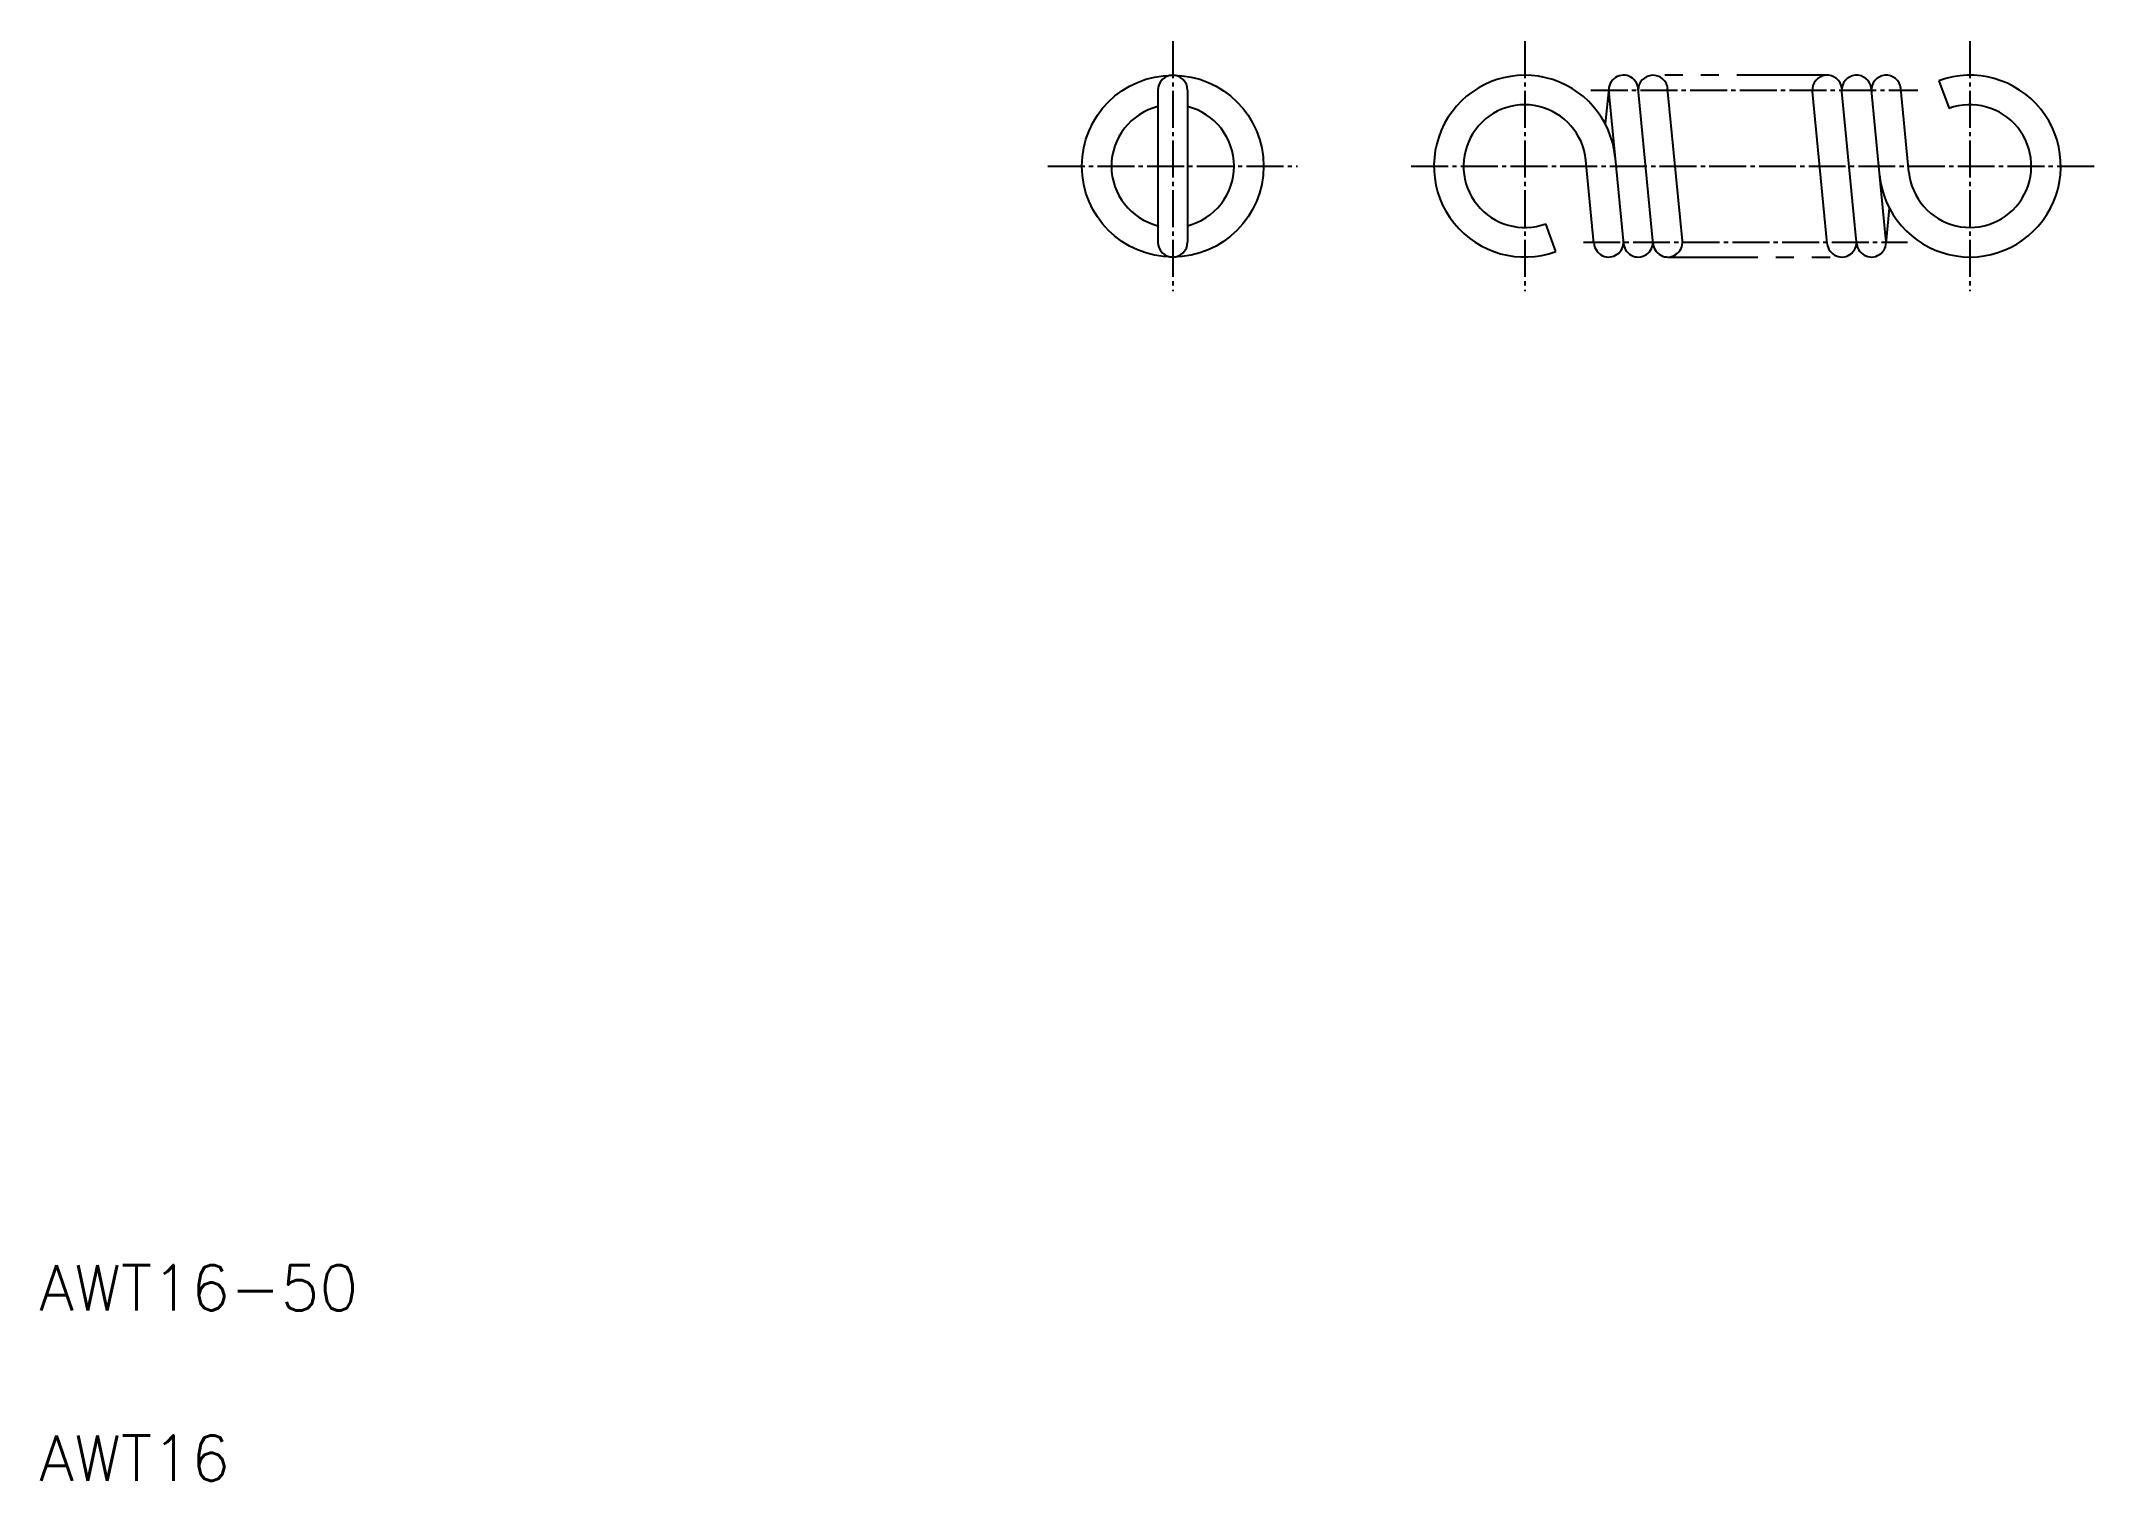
# Model space of a CAD drawing. Extents: x 10 to 191, y 10 to 137.
import ezdxf

# ---------------------------------------------------------------- set-up
doc = ezdxf.new("R2010")
doc.units = 0
doc.header["$LTSCALE"] = 0.25
doc.linetypes.add('CENTER', pattern=[17.5, 13, -1.5, 1.5, -1.5])
doc.linetypes.add('PHANTOM', pattern=[63.5, 31.75, -6.35, 6.35, -6.35, 6.35, -6.35])
doc.layers.get('0').update_dxf_attribs({"linetype": 'CONTINUOUS'})
doc.layers.add('CENTER', color=1, linetype='CENTER')
doc.styles.get("Standard").update_dxf_attribs({"font": 'txt', "bigfont": 'BIGFONT'})

msp = doc.modelspace()

# ---------------------------------------------------------------- linework, layer by layer
for p, q in [((108.52, 132.42), (108.52, 119.02)), ((111.12, 132.42), (111.12, 119.02)), ((148.21, 132.55), (147.91, 129.44)), ((149.5, 119.15), (148.24, 132.12)), ((152.1, 119.15), (150.8, 132.55)), ((154.7, 119.15), (153.4, 132.55)), ((167.45, 118.9), (166.15, 132.3)), ((170.01, 119.33), (168.75, 132.3)), ((172.61, 119.33), (171.31, 132.73)), ((174.65, 125.2), (173.94, 132.55)), ((177.29, 133.24), (178.18, 130.8)), ((146.91, 118.9), (146.2, 126.25)), ((172.64, 118.9), (172.94, 122.01)), ((143.56, 118.21), (142.67, 120.65)), ((143.12, 119.43), (143.12, 119.43)), ((143.34, 118.82), (143.34, 118.82))]:
    msp.add_line(p, q)
at = {"color": 3, "linetype": 'PHANTOM'}
for p, q in [((167.44, 133.72), (152.11, 133.72)), ((153.41, 117.72), (168.74, 117.72))]:
    msp.add_line(p, q, dxfattribs=at)
msp.add_circle((109.82, 125.72), 8)
for centre, radius, start, end in [((109.82, 132.42), 1.3, 0, 180), ((140.82, 125.72), 8, 5.5412, 290), ((149.51, 132.42), 1.3, 5.5412, 193.3807), ((152.11, 132.42), 1.3, 5.5412, 180), ((167.44, 132.42), 1.3, 5.5412, 185.5412), ((170.04, 132.42), 1.3, 5.5412, 185.5412), ((172.64, 132.42), 1.3, 5.5412, 185.5412), ((180.02, 125.72), 8, 185.5412, 110), ((109.82, 125.72), 5.4, 103.9303, 256.0697), ((109.82, 125.72), 5.4, 283.9303, 76.0697), ((140.82, 125.72), 5.4, 5.5412, 290), ((180.02, 125.72), 5.4, 185.5412, 110), ((109.82, 119.02), 1.3, 180, 0), ((148.21, 119.02), 1.3, 185.5412, 5.5412), ((150.81, 119.02), 1.3, 180, 5.5412), ((153.41, 119.02), 1.3, 180, 5.5412), ((168.74, 119.02), 1.3, 185.5412, 13.3807), ((171.34, 119.02), 1.3, 185.5412, 13.3807)]:
    msp.add_arc(centre, radius, start, end)
at = {"layer": 'CENTER', "color": 1, "linetype": 'CENTER'}
for p, q in [((109.82, 136.72), (109.82, 114.72)), ((140.82, 136.72), (140.82, 114.72)), ((180.02, 136.72), (180.02, 114.72)), ((146.63, 132.42), (175.44, 132.42)), ((98.82, 125.72), (120.82, 125.72)), ((130.82, 125.72), (191.02, 125.72)), ((145.98, 119.02), (174.52, 119.02))]:
    msp.add_line(p, q, dxfattribs=at)

# ---------------------------------------------------------------- texts
for s, p in [('AWT16-50', (10, 25)), ('AWT16', (10, 10))]:
    msp.add_text(s, height=4).set_placement(p)

doc.saveas('drawing.dxf')
